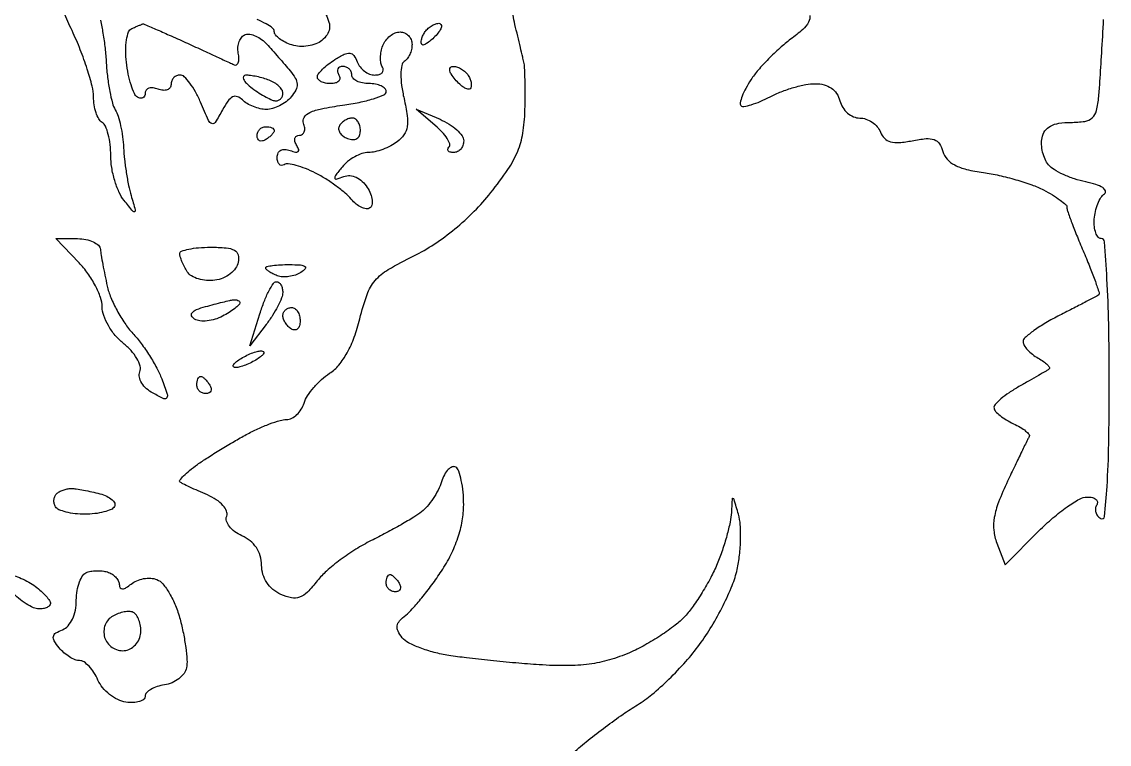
# Model space of a CAD drawing. Extents: x 0 to 102, y 0 to 135.
# Drawn here: x 90.83 to 101.52, y 23.88 to 30.98 of the extents above; entities that cross this region are included whole.
import ezdxf

# ---------------------------------------------------------------- set-up
doc = ezdxf.new("R2010")
doc.units = 0
doc.header["$MEASUREMENT"] = 0

msp = doc.modelspace()

# ---------------------------------------------------------------- linework, layer by layer
for points in [[(96.253406, 23.799556, -0.012667), (96.397766, 23.920836, -0.008325), (96.569678, 24.053365, -0.008377), (96.741434, 24.176854, -0.015946), (96.884232, 24.269334, 0.039), (97.025385, 24.37027, 0.018133), (97.19254, 24.521372, 0.017838), (97.357453, 24.693545, 0.023746), (97.49379, 24.861897, 0.023525), (97.612549, 25.040739, 0.018552), (97.724401, 25.24449, 0.018916), (97.814236, 25.441868, 0.043381), (97.862872, 25.597668, 0.026535), (97.886315, 25.740378, 0.021823), (97.896516, 25.894435, 0.022363), (97.893345, 26.03702, 0.053107), (97.875097, 26.1414, 0.001597), (97.833078, 26.286228, 0.261853), (97.821627, 26.297399, 0.476434), (97.81237, 26.290672, 0.002372), (97.806033, 26.159833, -0.04125), (97.793915, 26.064251, -0.014998), (97.761614, 25.931424, -0.014754), (97.717409, 25.787527, -0.017057), (97.666662, 25.653387, -0.022997), (97.602944, 25.51866, -0.016075), (97.519458, 25.372814, -0.016256), (97.430205, 25.23793, -0.032185), (97.349412, 25.138308, -0.042139), (97.252805, 25.049954, -0.018992), (97.112756, 24.950266, -0.018645), (96.956006, 24.855593, -0.024173), (96.805405, 24.781405, -0.032627), (96.607413, 24.710443, -0.036469), (96.409067, 24.668993, -0.032294), (96.187411, 24.653777, -0.018054), (95.917105, 24.662464, -0.00491), (95.687733, 24.680404, -0.00375), (95.437116, 24.704379, -0.003792), (95.202678, 24.730381, -0.008915), (95.028204, 24.754234, -0.025506), (94.883825, 24.784208, -0.027123), (94.74625, 24.828267, -0.028073), (94.632943, 24.878908, -0.100749), (94.5715, 24.928315, -0.055465), (94.5297, 24.991851, -0.156808), (94.52134, 25.043652, -0.145146), (94.544624, 25.093194, -0.045186), (94.605247, 25.149994, 0.044778), (94.670308, 25.210853, 0.011798), (94.762854, 25.319473, 0.01188), (94.862735, 25.448618, 0.011938), (94.956201, 25.582156, 0.031572), (95.048781, 25.74248, 0.034053), (95.117821, 25.909263, 0.035812), (95.160677, 26.075162, 0.045333), (95.175, 26.232813, 0.02267), (95.169253, 26.359508, 0.029597), (95.151938, 26.474197, 0.030082), (95.126964, 26.564729, 0.173694), (95.096491, 26.602936, 0.232714), (95.061817, 26.606285, 0.109657), (95.023213, 26.581023, 0.07336), (94.986246, 26.529942, 0.043192), (94.95728, 26.460203, -0.040916), (94.924117, 26.379323, -0.028845), (94.874536, 26.294426, -0.029253), (94.81725, 26.218242, -0.052887), (94.760839, 26.164423, -0.027177), (94.685478, 26.112658, -0.007162), (94.559452, 26.038274, -0.007249), (94.413362, 25.95763, -0.007383), (94.265879, 25.881761, 0.025222), (94.115856, 25.797688, 0.019832), (93.962121, 25.692313, 0.020238), (93.826815, 25.582669, 0.045731), (93.736245, 25.486979, -0.02805), (93.638686, 25.376328, -0.10957), (93.562584, 25.327136, -0.138673), (93.482986, 25.320756, -0.056082), (93.378248, 25.354035, -0.068074), (93.299757, 25.402769, -0.074263), (93.239872, 25.469556, -0.074495), (93.202248, 25.550736, -0.06912), (93.188782, 25.641519, 0.069184), (93.175194, 25.733046, 0.076687), (93.137249, 25.81394, 0.075876), (93.076277, 25.880296, 0.065795), (92.995389, 25.929311, -0.053538), (92.925224, 25.969519, -0.070991), (92.872411, 26.020637, -0.088458), (92.844247, 26.074274, -0.169973), (92.845671, 26.122235, 0.192383), (92.844988, 26.172079, 0.086231), (92.809247, 26.22835, 0.064919), (92.743976, 26.283688, 0.042046), (92.656482, 26.330303, -0.003757), (92.565305, 26.370258, -0.004884), (92.482425, 26.408298, -0.003693), (92.413626, 26.441315, -0.043802), (92.388304, 26.456576, -0.419203), (92.385516, 26.475409, -0.031878), (92.422663, 26.518569, -0.029045), (92.481, 26.571656, -0.016272), (92.557504, 26.629539, -0.011085), (92.656129, 26.696003, -0.0055), (92.783948, 26.776109, -0.005456), (92.918331, 26.856282, -0.007969), (93.038543, 26.923693, -0.016659), (93.152604, 26.980463, -0.017573), (93.268203, 27.028435, -0.017481), (93.370374, 27.062664, -0.072201), (93.434692, 27.072, 0.118044), (93.484976, 27.084039, 0.070616), (93.535575, 27.119479, 0.064333), (93.578814, 27.171836, 0.063708), (93.607498, 27.233632, -0.067808), (93.641293, 27.30491, -0.032573), (93.70211, 27.386037, -0.031556), (93.777696, 27.463755, -0.039064), (93.857542, 27.525486, 0.075786), (93.948538, 27.607137, 0.04566), (94.030201, 27.727292, 0.039432), (94.099847, 27.88042, 0.027692), (94.1545, 28.061804, -0.026077), (94.225421, 28.299957, -0.092266), (94.305119, 28.437366, -0.083027), (94.43343, 28.544463, -0.01869), (94.684909, 28.6794, 0.032724), (94.88542, 28.794345, 0.025223), (95.088242, 28.94422, 0.024833), (95.278689, 29.116889, 0.028425), (95.442152, 29.300347, 0.018882), (95.609906, 29.52887, 0.050162), (95.706035, 29.706844, 0.058458), (95.756587, 29.883836, 0.034018), (95.777218, 30.104047, 0.005264), (95.779557, 30.261206, 0.006546), (95.778279, 30.407339, 0.005417), (95.774279, 30.529737, 0.048528), (95.766761, 30.5829, -0.000812), (95.754935, 30.632114, -0.000136), (95.732441, 30.726505, -0.000149), (95.706065, 30.837471, -0.000132), (95.67868, 30.952967, -0.058397), (95.657706, 31.13316, -0.132239)], [(91.604135, 30.99531, -0.013581), (91.629589, 30.865576, -0.013462), (91.650276, 30.718411, -0.014454), (91.662427, 30.57379, 0.016417), (91.674859, 30.432485, 0.017484), (91.696379, 30.295258, 0.017336), (91.723015, 30.178974, 0.073564), (91.751177, 30.113591, -0.063569), (91.778799, 30.05282, -0.021079), (91.803781, 29.957953, -0.020601), (91.82288, 29.849389, -0.022016), (91.832454, 29.742002, 0.01669), (91.841438, 29.627459, 0.011133), (91.85901, 29.497024, 0.011215), (91.881733, 29.371152, 0.021509), (91.906523, 29.2716, -0.00255), (91.947745, 29.129298, -0.321941), (91.941793, 29.112793, -0.389708), (91.926116, 29.115024, -0.002951), (91.83768, 29.22432, -0.0636), (91.787317, 29.306953, -0.032473), (91.744964, 29.421063, -0.031643), (91.716038, 29.546168, -0.041011), (91.7064, 29.663477, 0.028472), (91.700183, 29.772563, 0.034799), (91.681549, 29.87301, 0.037328), (91.654478, 29.952661, 0.154968), (91.6218, 29.9907, -0.127111), (91.589288, 30.02461, -0.046449), (91.562051, 30.085821, -0.042329), (91.543451, 30.161427, -0.039174), (91.5372, 30.241092, 0.062885), (91.523916, 30.346297, 0.015482), (91.475315, 30.513942, 0.015604), (91.40717, 30.703958, 0.015037), (91.326526, 30.89175, -0.009906), (91.245896, 31.074322, -0.012017)], [(93.819393, 31.051949, -0.05156), (93.851247, 30.974095, -0.10866), (93.855717, 30.909291, -0.117211), (93.832685, 30.851786, -0.066034), (93.781382, 30.796294, -0.08279), (93.722306, 30.761876, -0.052297), (93.644987, 30.741488, -0.050901), (93.562309, 30.737218, -0.064395), (93.48706, 30.750811, -0.037592), (93.420746, 30.777489, -0.047908), (93.364695, 30.812115, -0.055923), (93.325896, 30.849053, -0.176351), (93.3138, 30.882282, 0.232649), (93.29693, 30.916577, 0.037769), (93.233033, 30.958528, 0.034977), (93.144166, 30.999881, 0.024256)], [(98.577109, 31.039543, -0.160921), (98.565493, 30.976017, -0.086805), (98.50719, 30.902899, -0.021965), (98.388601, 30.80689, 0.023313), (98.282157, 30.720238, 0.016277), (98.170189, 30.613301, 0.016459), (98.069348, 30.503504, 0.032499), (97.998204, 30.408944, 0.021117), (97.947967, 30.324719, 0.031798), (97.912184, 30.247107, 0.032852), (97.89249, 30.18406, 0.261336), (97.900453, 30.155747, 0.248053), (97.929925, 30.146659, 0.026712), (98.00157, 30.164237, 0.027873), (98.089915, 30.196458, 0.018811), (98.186863, 30.242466, -0.028084), (98.29528, 30.291474, -0.021644), (98.418304, 30.332942, -0.022088), (98.536983, 30.361692, -0.047753), (98.63037, 30.370879, -0.063476), (98.71762, 30.359991, -0.089435), (98.788739, 30.327432, -0.095292), (98.840878, 30.273991, -0.082002), (98.872887, 30.2022, 0.077841), (98.901079, 30.13754, 0.072227), (98.948282, 30.082702, 0.075828), (99.006666, 30.045731, 0.103654), (99.067416, 30.033, -0.082979), (99.128802, 30.022742, -0.06594), (99.189019, 29.992693, -0.066339), (99.23899, 29.948241, -0.086435), (99.270352, 29.895786, 0.103672), (99.310201, 29.834025, 0.132228), (99.368501, 29.800003, 0.088196), (99.454765, 29.792272, 0.027717), (99.583555, 29.810681, -0.025376), (99.719627, 29.830781, -0.108863), (99.800493, 29.820951, -0.164757), (99.85159, 29.780933, -0.081184), (99.885467, 29.704619, 0.121102), (99.925936, 29.629977, 0.088461), (100.000938, 29.572187, 0.06125), (100.116877, 29.528853, 0.024786), (100.283033, 29.497625, -0.020711), (100.436526, 29.470069, -0.015425), (100.603295, 29.427505, -0.015654), (100.75828, 29.377509, -0.03382), (100.873087, 29.327478, -0.016385), (100.962501, 29.277306, -0.023843), (101.03753, 29.226875, -0.02108), (101.09348, 29.18148, -0.227511), (101.104509, 29.155366, 0.097727), (101.109594, 29.121033, 0.004051), (101.152374, 29.003829, 0.006893), (101.206377, 28.865364, 0.004826), (101.270866, 28.710815, -0.006392), (101.333894, 28.558426, -0.010292), (101.383234, 28.426866, -0.00436), (101.421408, 28.315236, -0.304834), (101.416376, 28.297125, -0.055019), (101.397779, 28.284454, -0.001049), (101.29432, 28.229789, -0.002534), (101.17302, 28.166807, -0.001693), (101.03355, 28.09588, 0.016286), (100.895809, 28.020695, 0.023468), (100.779618, 27.944712, 0.020704), (100.692449, 27.87601, 0.218878), (100.674, 27.835884, 0.139026), (100.684196, 27.799925, 0.047075), (100.717283, 27.756097, 0.042494), (100.764962, 27.71211, 0.037516), (100.821345, 27.674749, -0.024936), (100.874928, 27.64115, -0.048778), (100.913189, 27.608436, -0.08072), (100.931763, 27.581565, -0.373678), (100.927095, 27.564795, -0.01425), (100.899403, 27.547604, -0.001083), (100.823165, 27.503453, -0.00149), (100.73194, 27.451249, -0.001134), (100.6317, 27.394581, 0.020764), (100.535182, 27.334902, 0.029621), (100.455273, 27.273581, 0.029529), (100.398318, 27.218045, 0.222986), (100.387496, 27.183081, 0.155317), (100.402803, 27.151132, 0.03537), (100.447463, 27.109933, 0.033336), (100.508143, 27.067725, 0.027095), (100.578164, 27.030652, -0.023745), (100.64571, 26.995466, -0.039376), (100.698471, 26.958871, -0.048264), (100.731731, 26.925863, -0.317667), (100.733449, 26.903752, 0.020588), (100.716669, 26.872773, 0.00082), (100.660385, 26.757323, 0.001445), (100.594343, 26.620286, 0.001022), (100.520928, 26.466009, 0.017814), (100.432514, 26.260612, 0.049704), (100.390479, 26.109631, 0.068036), (100.385873, 25.982967, 0.066047), (100.415237, 25.858353), (100.496282, 25.645188), (100.828988, 25.977894, -0.019609), (100.966768, 26.105271, -0.023883), (101.105629, 26.212868, -0.023438), (101.228605, 26.290757, -0.130159), (101.30354, 26.3106, -0.055725), (101.354397, 26.304914, -0.120341), (101.389421, 26.287466, -0.189858), (101.403305, 26.261674, -0.169635), (101.396713, 26.231846, 0.108373), (101.384733, 26.197727, 0.099685), (101.387594, 26.160616, 0.095498), (101.404894, 26.126225, 0.090427), (101.43402, 26.099953, 0.553696), (101.474055, 26.119678, 0.00949), (101.498354, 26.412873, 0.011938), (101.515094, 26.832908, 0.00399), (101.52, 27.447707, 0.004818), (101.51461, 28.007066, 0.009327), (101.497652, 28.454018, 0.003774), (101.474327, 28.817261, 0.393374), (101.440658, 28.8486, -0.228738), (101.411208, 28.862816, -0.082814), (101.388098, 28.904515, -0.06108), (101.374414, 28.966053, -0.039743), (101.373149, 29.03895, -0.04013), (101.384229, 29.116285, -0.039504), (101.40755, 29.191279, -0.042357), (101.438754, 29.253459, -0.105133), (101.473641, 29.290218, 0.350409), (101.482108, 29.318113, 0.158839), (101.456047, 29.349406, 0.064467), (101.388088, 29.380785, 0.026243), (101.289247, 29.406164, -0.029428), (101.177858, 29.435522, -0.028128), (101.068943, 29.478115, -0.029296), (100.977286, 29.526721, -0.083166), (100.922711, 29.573831, -0.069338), (100.889116, 29.628106, -0.045127), (100.865494, 29.698067, -0.044728), (100.854609, 29.772075, -0.062882), (100.859203, 29.838586, -0.106122), (100.88844, 29.906597, -0.115144), (100.942348, 29.954265, -0.086277), (101.025173, 29.981956, -0.037648), (101.141138, 29.9907, 0.035004), (101.279631, 30.000407, 0.152013), (101.353169, 30.035178, 0.150317), (101.394447, 30.105788, 0.033986), (101.417212, 30.2445, 0.007656), (101.428931, 30.391772, 0.001308), (101.446196, 30.672259, 0.001426), (101.464673, 31.001795, 0.001271)]]:
    msp.add_lwpolyline(points, format="xyb")
for points in [[(92.016636, 30.956921, -0.213228), (92.027827, 30.957159, -0.000844), (92.146724, 30.906801, -0.00401), (92.281872, 30.848006, -0.002488), (92.439636, 30.77692, -0.000409), (92.601281, 30.702956, -0.000537), (92.748729, 30.63515, -0.00039), (92.872234, 30.578078, -0.005127), (92.917719, 30.556447, 0.236377), (92.941464, 30.556686, 0.187782), (92.958698, 30.576128, 0.093758), (92.96548, 30.616352, 0.039946), (92.960019, 30.6709, -0.063526), (92.956894, 30.730093, -0.072222), (92.969187, 30.7855, -0.082864), (92.994422, 30.828779, -0.135752), (93.02903, 30.85285, -0.129479), (93.074179, 30.856485, -0.060369), (93.13073, 30.839129, -0.053921), (93.189206, 30.805172, -0.050426), (93.24053, 30.758813, -0.002793), (93.292938, 30.700232, -0.001619), (93.355288, 30.629287, -0.001618), (93.417349, 30.557742, -0.002724), (93.468905, 30.497255, -0.042765), (93.520235, 30.424577, -0.122467), (93.537537, 30.365678, -0.1316), (93.524692, 30.308152, -0.052884), (93.479696, 30.240519, -0.059116), (93.430198, 30.193475, -0.043808), (93.365959, 30.153707, -0.044597), (93.297564, 30.126577, -0.072249), (93.235761, 30.1176, -0.055911), (93.174558, 30.124465, -0.038781), (93.10801, 30.145119, -0.039124), (93.046382, 30.175398, -0.062713), (93.000157, 30.211283, 0.108179), (92.950654, 30.243004, 0.207518), (92.904425, 30.240465, 0.123779), (92.857441, 30.200049, 0.030682), (92.803711, 30.112949, -0.014113), (92.733742, 29.990638, -0.35384), (92.699729, 29.9785, -0.205671), (92.666417, 30.009107, -0.005997), (92.588457, 30.188466, 0.026303), (92.538893, 30.290909, 0.035399), (92.482961, 30.377412, 0.038215), (92.428696, 30.43914, 0.19576), (92.387284, 30.456, 0.104748), (92.353446, 30.448832, 0.099114), (92.324651, 30.42849, 0.096502), (92.305352, 30.398098, 0.093608), (92.2986, 30.362349, -0.158089), (92.288342, 30.330715, -0.151946), (92.261323, 30.310512, -0.112257), (92.220252, 30.305689, -0.06502), (92.1717, 30.317394, 0.059765), (92.123125, 30.329643, 0.105471), (92.082077, 30.326247, 0.149855), (92.055124, 30.308193, 0.172457), (92.0448, 30.279152, -0.09691), (92.039012, 30.24957, -0.174584), (92.022695, 30.231414, -0.171017), (91.998265, 30.227616, -0.092527), (91.969547, 30.238723, -0.150776), (91.93826, 30.274545, -0.02704), (91.906265, 30.358387, -0.027041), (91.878517, 30.464215, -0.021538), (91.859791, 30.58078, -0.029105), (91.85306, 30.696658, -0.040304), (91.861451, 30.800368, -0.045826), (91.881946, 30.879676, -0.210836), (91.913894, 30.913286, 0.000695), (91.948862, 30.927928, 0.000923), (91.980624, 30.941348, 0.000652), (92.007223, 30.952686, 0.009288)], [(94.929528, 30.9636, -0.236389), (94.950867, 30.952914, -0.218285), (94.956063, 30.92883, -0.09576), (94.939587, 30.890746, -0.036357), (94.903385, 30.845233, -0.023968), (94.859436, 30.801906, -0.03842), (94.817643, 30.769902, -0.045304), (94.783053, 30.751622, -0.297152), (94.764679, 30.755004, -0.201491), (94.757177, 30.772103, -0.058346), (94.760139, 30.801382, -0.048561), (94.771646, 30.836764, -0.035542), (94.790821, 30.873371, -0.059523), (94.818304, 30.907885, -0.050715), (94.854569, 30.937095, -0.053114), (94.893687, 30.956995, -0.09137)], [(94.549551, 30.879, -0.102552), (94.594521, 30.869678, -0.098705), (94.632782, 30.84319, -0.097079), (94.658418, 30.803624, -0.095632), (94.6674, 30.757093, -0.055926), (94.661778, 30.706987, -0.049708), (94.645136, 30.657236, -0.052641), (94.620639, 30.615169, -0.096475), (94.591608, 30.588343, 0.213815), (94.565618, 30.550021, 0.041894), (94.55787, 30.465037, 0.036169), (94.565151, 30.353414, 0.02224), (94.588994, 30.223801, -0.020463), (94.620527, 30.055738, -0.075672), (94.619826, 29.948112, -0.112934), (94.588138, 29.869343, -0.079679), (94.521717, 29.80035, -0.041465), (94.457487, 29.75986, -0.030542), (94.38061, 29.725664, -0.031147), (94.303374, 29.702179, -0.058294), (94.238589, 29.6946, 0.081432), (94.175503, 29.684257, 0.044793), (94.10372, 29.65267, 0.043142), (94.034775, 29.606478, 0.052899), (93.979809, 29.55186, 0.006879), (93.913647, 29.468198, 0.211745), (93.907529, 29.442983, 0.448885), (93.922696, 29.433733, 0.01537), (93.996671, 29.458819, -0.108347), (94.057053, 29.46744, -0.09034), (94.119907, 29.451109, -0.080654), (94.178834, 29.411194, -0.064143), (94.227589, 29.351681, -0.044646), (94.259697, 29.288317, -0.064679), (94.275237, 29.227611, -0.084804), (94.272895, 29.178646, -0.202772), (94.252253, 29.149554, -0.174876), (94.21614, 29.141957, -0.075816), (94.168428, 29.156209, -0.061789), (94.116985, 29.188823, -0.04744), (94.069797, 29.23581, 0.043921), (94.011176, 29.295007, 0.017758), (93.921812, 29.365368, 0.01741), (93.819714, 29.434718, 0.021152), (93.719327, 29.492136, 0.023449), (93.621955, 29.536835, 0.03053), (93.528932, 29.567913, 0.03137), (93.451094, 29.583583, 0.174109), (93.410015, 29.574879, -0.155832), (93.38423, 29.568448, -0.191407), (93.36198, 29.579005, -0.128223), (93.346938, 29.606902, -0.05993), (93.342, 29.647956, -0.110903), (93.351452, 29.690047, -0.162808), (93.377494, 29.717195, -0.139458), (93.418104, 29.725694, -0.074027), (93.468678, 29.714457, 0.033039), (93.521373, 29.698137, 0.226184), (93.547224, 29.703662, 0.324223), (93.55343, 29.724591, 0.05375), (93.534185, 29.764823, -0.06539), (93.517125, 29.802723, -0.137625), (93.516521, 29.834726, -0.191299), (93.531932, 29.855742, -0.140937), (93.559952, 29.8638, 0.158681), (93.589305, 29.873356, 0.151886), (93.608031, 29.898514, 0.111968), (93.612463, 29.936762, 0.064785), (93.601541, 29.981977, -0.239585), (93.60761, 30.040182, -0.141876), (93.661554, 30.086993, -0.06024), (93.779076, 30.124965, -0.013876), (93.984896, 30.159116, 0.016478), (94.149203, 30.187258, 0.025958), (94.287668, 30.223277, 0.023638), (94.391712, 30.261688, 0.301102), (94.4136, 30.294739, 0.206648), (94.400948, 30.324044, 0.082755), (94.363897, 30.348881, 0.0631), (94.309173, 30.365772, 0.043364), (94.2444, 30.3714, -0.048028), (94.179646, 30.377634, -0.068025), (94.124902, 30.396251, -0.088204), (94.088015, 30.423693, -0.191087), (94.0752, 30.456, 0.105053), (94.068342, 30.48828, 0.099167), (94.048882, 30.515749, 0.09642), (94.019807, 30.53416, 0.093332), (93.985607, 30.5406, 0.108972), (93.955579, 30.533977, 0.182303), (93.937691, 30.515749, 0.161196), (93.935059, 30.488326, 0.082592), (93.9483, 30.456, -0.139169), (93.957432, 30.423882, -0.191142), (93.946483, 30.396251, -0.138808), (93.915361, 30.377598, -0.066118), (93.868693, 30.3714, -0.046746), (93.818212, 30.37613, -0.066713), (93.775544, 30.390273, -0.086835), (93.746759, 30.411108, -0.195179), (93.7368, 30.43565, -0.164663), (93.74748, 30.467202, -0.033166), (93.787066, 30.512418, -0.031758), (93.842406, 30.56114, -0.025043), (93.90792, 30.606766, -0.023634), (94.001717, 30.659353, -0.141667), (94.056199, 30.669395, -0.21596), (94.095064, 30.646906, -0.063691), (94.128471, 30.584816, 0.076053), (94.15655, 30.535572, 0.064767), (94.199467, 30.49384, 0.066818), (94.250089, 30.465615, 0.094071), (94.300744, 30.456, 0.064268), (94.344313, 30.461623, 0.135772), (94.373528, 30.478609, 0.191481), (94.38404, 30.503758, 0.143753), (94.376018, 30.532966, -0.098775), (94.361444, 30.572081, -0.044764), (94.357589, 30.626842, -0.041972), (94.363843, 30.6873, -0.044889), (94.380077, 30.744466, -0.070203), (94.408616, 30.795899, -0.063351), (94.451156, 30.83948, -0.066805), (94.500642, 30.86898, -0.101381)], [(95.075048, 30.5406, -0.085443), (95.113585, 30.533966, -0.053409), (95.154968, 30.514095, -0.051744), (95.192777, 30.484886, -0.0641), (95.220779, 30.450371, -0.04739), (95.239248, 30.412986, -0.058241), (95.248789, 30.375275, -0.069134), (95.248576, 30.34285, -0.161573), (95.237827, 30.321427, -0.274667), (95.215377, 30.315712, -0.066988), (95.179048, 30.331961, -0.05004), (95.135911, 30.365054, -0.030935), (95.092097, 30.411656, -0.030483), (95.05221, 30.466157, -0.110288), (95.037513, 30.506279, -0.256649), (95.046881, 30.530361, -0.176123)], [(93.031931, 30.453309, 0.265896), (93.010731, 30.4404, 0.249981), (93.010371, 30.414923, 0.083978), (93.040724, 30.37444, 0.028086), (93.09732, 30.326409, 0.018293), (93.16521, 30.27886, 0.021005), (93.233401, 30.238687, 0.020657), (93.293438, 30.209753, 0.102298), (93.32997, 30.2022, 0.109614), (93.356076, 30.207993, 0.099851), (93.378299, 30.224392, 0.095141), (93.393202, 30.248905, 0.089381), (93.3984, 30.277749, 0.144282), (93.388775, 30.310409, 0.059761), (93.359091, 30.346189, 0.052351), (93.315776, 30.37941, 0.045844), (93.264581, 30.404649, 0.022523), (93.206107, 30.424115, 0.017538), (93.141039, 30.440125, 0.017859), (93.079243, 30.450763, 0.040516)], [(94.94235, 30.020792, -0.038318), (95.031381, 29.974337, -0.045911), (95.106659, 29.917196, -0.052184), (95.158793, 29.858409, -0.156565), (95.175, 29.80792, -0.085805), (95.167519, 29.764648, -0.093815), (95.146007, 29.727888, -0.100328), (95.11395, 29.703302, -0.114059), (95.0763, 29.6946, -0.053685), (95.042059, 29.698287, -0.161561), (95.022104, 29.710111, -0.257705), (95.018407, 29.727361, -0.123646), (95.030402, 29.747402, 0.28366), (95.037829, 29.778752, 0.060437), (95.012836, 29.831714, 0.046456), (94.964192, 29.895108, 0.028719), (94.896452, 29.960274), (94.7097, 30.120342)], [(93.2292, 29.9484, -0.042167), (93.261589, 29.945664, -0.061769), (93.288949, 29.937441, -0.081139), (93.307501, 29.925359, -0.210953), (93.3138, 29.911093, -0.151918), (93.308255, 29.893265, -0.038439), (93.288949, 29.869386, -0.035638), (93.261583, 29.844257, -0.029505), (93.2292, 29.8215, -0.082592), (93.196874, 29.808259, -0.161196), (93.169451, 29.810891, -0.182303), (93.151223, 29.828779, -0.108972), (93.1446, 29.858807, -0.093332), (93.15104, 29.893007, -0.09642), (93.169451, 29.922082, -0.099167), (93.19692, 29.941542, -0.105053)], [(94.080193, 30.033, 0.081728), (94.046277, 30.027419, 0.053444), (94.010221, 30.010753, 0.052295), (93.977584, 29.986237, 0.067219), (93.953779, 29.957265, 0.160704), (93.945964, 29.924609, 0.122111), (93.957855, 29.889527, 0.094924), (93.988522, 29.857204, 0.064087), (94.033386, 29.83302, 0.076022), (94.085103, 29.821745, 0.151817), (94.125388, 29.831536, 0.165347), (94.150827, 29.861536, 0.094172), (94.1598, 29.908755, 0.062212), (94.153866, 29.956262, 0.080499), (94.136415, 29.996503, 0.097959), (94.110553, 30.023436, 0.153789)], [(91.380372, 28.8486, -0.047277), (91.462755, 28.840793, -0.063143), (91.534107, 28.817536, -0.078667), (91.584352, 28.783293, -0.180612), (91.604299, 28.74285, 0.016677), (91.611978, 28.685962, 0.004164), (91.628388, 28.59361, 0.00425), (91.64895, 28.488224, 0.004262), (91.671282, 28.3833, 0.044274), (91.706919, 28.270779, 0.025217), (91.768471, 28.141926, 0.025017), (91.844098, 28.017483, 0.03754), (91.923101, 27.918, -0.026882), (92.004465, 27.819906, -0.017919), (92.087275, 27.699603, -0.018063), (92.159397, 27.576764, -0.033403), (92.20741, 27.47152, -0.006914), (92.261461, 27.322238, -0.223185), (92.257492, 27.284794, -0.382289), (92.22931, 27.276208, -0.014208), (92.12163, 27.329958, -0.059326), (92.057743, 27.374602, -0.072921), (92.0111, 27.43034, -0.086312), (91.98792, 27.488544, -0.144294), (91.992089, 27.540676, 0.163305), (91.994508, 27.59735, 0.061111), (91.962881, 27.671499, 0.052232), (91.905583, 27.75015, 0.042602), (91.829451, 27.821313, -0.051297), (91.750001, 27.898203, -0.043454), (91.682797, 27.993862, -0.045472), (91.636805, 28.092919, -0.086163), (91.6218, 28.179346, 0.086171), (91.605934, 28.270726, 0.035163), (91.555022, 28.386551, 0.033476), (91.481467, 28.506158, 0.036441), (91.394472, 28.611321), (91.167144, 28.8486)], [(92.685503, 28.764, -0.019057), (92.8416, 28.758048, -0.105144), (92.921872, 28.734466, -0.209458), (92.957349, 28.688999, -0.109935), (92.959589, 28.61595, -0.112943), (92.93383, 28.557209, -0.069179), (92.880597, 28.503003, -0.063771), (92.809282, 28.461318, -0.065223), (92.730303, 28.439348, -0.055341), (92.648073, 28.43684, -0.055216), (92.56723, 28.452422, -0.060495), (92.499691, 28.48271, -0.116382), (92.457513, 28.523948, -0.021869), (92.429965, 28.571926, -0.021359), (92.406479, 28.6225, -0.02183), (92.389738, 28.668591, -0.071204), (92.384495, 28.70055, -0.321957), (92.401479, 28.725239, -0.034401), (92.472382, 28.745362, -0.032175), (92.569721, 28.759419, -0.019776)], [(93.46185, 28.593505, -0.013404), (93.571605, 28.58995, -0.134771), (93.614594, 28.575364, -0.458049), (93.617344, 28.551911, -0.066116), (93.575272, 28.516732, -0.06042), (93.521272, 28.491067, -0.046657), (93.457749, 28.476211, -0.047824), (93.394776, 28.473633, -0.078095), (93.342622, 28.484778, -0.023894), (93.299183, 28.503875, -0.03328), (93.262518, 28.525284, -0.035074), (93.2361, 28.546006, -0.211972), (93.2292, 28.561551, -0.354457), (93.239777, 28.574596, -0.017938), (93.297541, 28.584653, -0.022094), (93.372656, 28.591606, -0.013425)], [(93.334501, 28.4256, -0.163645), (93.358724, 28.417454, -0.098205), (93.379077, 28.394536, -0.07868), (93.39249, 28.360295, -0.058597), (93.396519, 28.31985, -0.091478), (93.385505, 28.265582, -0.023446), (93.348048, 28.183815, -0.023082), (93.295719, 28.09297, -0.021612), (93.234152, 28.005252), (93.073667, 27.796405), (93.172134, 28.111002, -0.017327), (93.214501, 28.231543, -0.02596), (93.260447, 28.333187, -0.023792), (93.304342, 28.40914, -0.255127)], [(92.91195, 28.247967, -0.059779), (92.93622, 28.248276, -0.08681), (92.956762, 28.242372, -0.112529), (92.970422, 28.231389, -0.168955), (92.9754, 28.217077, -0.211208), (92.966485, 28.196914, -0.021262), (92.925184, 28.16243, -0.023767), (92.869937, 28.124174, -0.016682), (92.804452, 28.086264, -0.049292), (92.731412, 28.055994, -0.04842), (92.653419, 28.040377, -0.05259), (92.582216, 28.040677, -0.111526), (92.530354, 28.058525, -0.139241), (92.501542, 28.090047, -0.305115), (92.50554, 28.120996, -0.120377), (92.548852, 28.151297, -0.02485), (92.637853, 28.180904, -0.003689), (92.723153, 28.203969, -0.004188), (92.805261, 28.224789, -0.003817), (92.875274, 28.241353, -0.023143)], [(93.483, 28.1718, -0.153634), (93.515265, 28.161646, -0.097988), (93.542749, 28.133056, -0.080552), (93.561294, 28.090338, -0.062283), (93.5676, 28.039907, -0.066118), (93.561402, 27.993239, -0.138808), (93.542749, 27.962117, -0.191142), (93.515118, 27.951168, -0.139169), (93.483, 27.9603, -0.06081), (93.450639, 27.986205, -0.051032), (93.423251, 28.020611, -0.053229), (93.404601, 28.057881, -0.089642), (93.3984, 28.092193, -0.105429), (93.404877, 28.122567, -0.099231), (93.423251, 28.148415, -0.096318), (93.450705, 28.165741, -0.092995)], [(93.1869, 27.746209, -0.190341), (93.20655, 27.738447, -0.335455), (93.209372, 27.722119, -0.102785), (93.1881, 27.695871, -0.027796), (93.1446, 27.6642, -0.026766), (93.089804, 27.63281, -0.024204), (93.030126, 27.606281, -0.024967), (92.974329, 27.587792, -0.067616), (92.9331, 27.582191, -0.190341), (92.91345, 27.589953, -0.335455), (92.910628, 27.606281, -0.102785), (92.9319, 27.632529, -0.027796), (92.9754, 27.6642, -0.026766), (93.030196, 27.69559, -0.024204), (93.089874, 27.722119, -0.024967), (93.145671, 27.740608, -0.067616)], [(92.589707, 27.495, -0.151918), (92.607535, 27.489455, -0.038439), (92.631414, 27.470149, -0.035638), (92.656543, 27.442783, -0.029505), (92.6793, 27.4104, -0.082592), (92.692541, 27.378074, -0.161196), (92.689909, 27.350651, -0.182303), (92.672021, 27.332423, -0.108972), (92.641993, 27.3258, -0.093332), (92.607793, 27.33224, -0.09642), (92.578718, 27.350651, -0.099167), (92.559258, 27.37812, -0.105053), (92.5524, 27.4104, -0.042167), (92.555136, 27.442789, -0.061769), (92.563359, 27.470149, -0.081139), (92.575441, 27.488701, -0.210953)], [(91.31865, 26.394045, -0.032906), (91.366366, 26.390297, -0.009623), (91.439014, 26.378317, -0.009623), (91.520464, 26.361644, -0.010177), (91.599698, 26.342127, -0.041671), (91.668916, 26.317239, -0.073287), (91.719848, 26.284249, -0.113219), (91.745281, 26.248942, -0.242686), (91.742756, 26.216382, -0.155014), (91.709035, 26.187419, -0.037311), (91.638407, 26.163426, -0.034787), (91.549336, 26.14691, -0.028457), (91.4526, 26.1414, -0.027644), (91.355961, 26.146747, -0.034108), (91.267189, 26.162785, -0.036399), (91.196871, 26.186064, -0.157474), (91.163793, 26.2142, -0.081757), (91.15067, 26.246086, -0.074868), (91.147908, 26.281507, -0.077739), (91.155625, 26.314944, -0.101199), (91.1729, 26.3411, -0.069642), (91.20027, 26.361749, -0.039731), (91.23803, 26.378969, -0.038824), (91.27959, 26.390508, -0.051501)], [(90.699238, 25.546509, -0.067428), (90.755253, 25.537626, -0.028789), (90.826674, 25.511596, -0.02784), (90.900739, 25.474649, -0.03274), (90.96615, 25.431433, -0.021457), (91.022836, 25.384437, -0.027231), (91.07071, 25.336162, -0.027186), (91.105344, 25.292663, -0.155757), (91.1142, 25.264923, -0.198942), (91.105633, 25.244245, -0.085534), (91.080775, 25.226699, -0.065517), (91.043966, 25.214781, -0.045603), (91.000412, 25.2108, -0.105367), (90.946154, 25.222362, -0.036283), (90.875069, 25.260502, -0.034148), (90.800491, 25.315251, -0.033439), (90.7335, 25.38, -0.015304), (90.661049, 25.465157, -0.118403), (90.639004, 25.512148, -0.358415), (90.652453, 25.537645, -0.105325)], [(91.68525, 25.569987, -0.06616), (91.72568, 25.548705, -0.062877), (91.759936, 25.517286, -0.067561), (91.783135, 25.480936, -0.108709), (91.791, 25.44519, 0.163856), (91.800176, 25.417942, 0.258372), (91.82219, 25.408231, 0.117965), (91.858462, 25.420456, 0.033215), (91.907177, 25.455701, -0.074654), (91.961756, 25.488692, -0.055693), (92.029384, 25.508387, -0.056054), (92.099156, 25.512587, -0.078798), (92.160059, 25.499661, -0.13162), (92.218802, 25.456997, -0.037962), (92.283189, 25.363891, -0.035341), (92.342553, 25.243616, -0.031211), (92.387258, 25.11113, -0.01619), (92.419913, 24.972073, -0.016534), (92.443241, 24.832161, -0.016527), (92.455426, 24.70961, -0.063659), (92.450762, 24.633379, -0.111438), (92.426326, 24.577189, -0.06926), (92.376039, 24.525377, -0.06409), (92.308743, 24.485583, -0.066173), (92.234286, 24.464666, 0.041485), (92.161759, 24.448094, 0.056269), (92.100461, 24.420722, 0.069629), (92.058538, 24.38741, 0.192406), (92.0448, 24.353032, -0.229062), (92.030198, 24.322832, -0.094381), (91.988885, 24.301224, -0.066879), (91.927353, 24.291287, -0.041934), (91.85445, 24.295466, -0.07934), (91.775447, 24.319855, -0.05334), (91.695484, 24.370474, -0.052535), (91.626636, 24.438028, -0.06923), (91.580589, 24.51285, 0.039513), (91.541511, 24.585689, 0.046541), (91.493268, 24.647285, 0.052787), (91.443513, 24.689868, 0.151752), (91.400598, 24.7032, -0.098843), (91.356188, 24.712066, -0.041414), (91.301766, 24.740183, -0.03887), (91.24674, 24.780926, -0.040777), (91.199631, 24.829099, -0.034203), (91.150811, 24.896858, -0.1854), (91.142437, 24.94056, -0.213606), (91.165798, 24.974839, -0.046359), (91.231572, 25.00735, 0.119485), (91.286365, 25.045179, 0.072388), (91.330053, 25.111256, 0.062016), (91.358449, 25.198173, 0.048013), (91.368, 25.297401, -0.041604), (91.375808, 25.391081, -0.050367), (91.399064, 25.476112, -0.05834), (91.433164, 25.540951, -0.159959), (91.47375, 25.571988, -0.052716), (91.521956, 25.583289, -0.033616), (91.5795, 25.586616, -0.033595), (91.637042, 25.582198, -0.052198)], [(94.450907, 25.5492, -0.151918), (94.468735, 25.543655, -0.038439), (94.492614, 25.524349, -0.035638), (94.517743, 25.496983, -0.029505), (94.5405, 25.4646, -0.082592), (94.553741, 25.432274, -0.161196), (94.551109, 25.404851, -0.182303), (94.533221, 25.386623, -0.108972), (94.503193, 25.38, -0.093332), (94.468993, 25.38644, -0.09642), (94.439918, 25.404851, -0.099167), (94.420458, 25.43232, -0.105053), (94.4136, 25.4646, -0.042167), (94.416336, 25.496989, -0.061769), (94.424559, 25.524349, -0.081139), (94.436641, 25.542901, -0.210953)], [(91.9179, 25.181225, 0.093021), (91.877045, 25.186215, 0.042008), (91.823466, 25.178231, 0.039663), (91.766654, 25.159958, 0.043407), (91.715222, 25.133363, 0.095019), (91.672853, 25.093617, 0.085592), (91.646278, 25.039586, 0.08277), (91.638793, 24.978116, 0.080777), (91.651516, 24.916986, 0.092912), (91.683494, 24.865027, 0.081355), (91.733481, 24.825306, 0.081501), (91.79344, 24.80366, 0.09379), (91.854194, 24.803856, 0.098656), (91.910837, 24.826937, 0.080995), (91.958935, 24.871319, 0.079149), (91.991312, 24.929755, 0.087215), (92.0025, 24.993409, 0.049214), (91.996227, 25.056981, 0.056691), (91.977649, 25.114989, 0.065383), (91.950304, 25.159211, 0.145863)]]:
    msp.add_lwpolyline(points, format="xyb", close=True)

doc.saveas('drawing.dxf')
